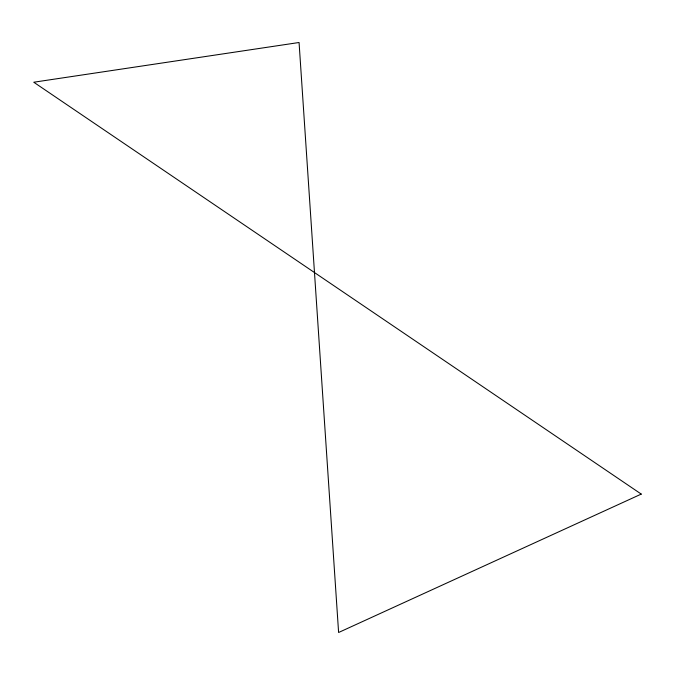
<?xml version="1.0" encoding="UTF-8"?>
<svg xmlns="http://www.w3.org/2000/svg" width="675" height="675" viewBox="0 0 675 675"><rect width="100%" height="100%" fill="white"/><g stroke="black" fill="none" stroke-linecap="round" stroke-linejoin="round"><path stroke-width="1.01" d="M641.25 494.092L338.605 632.5L299.067 42.5L33.75 82.223L641.25 494.092"/></g></svg>
